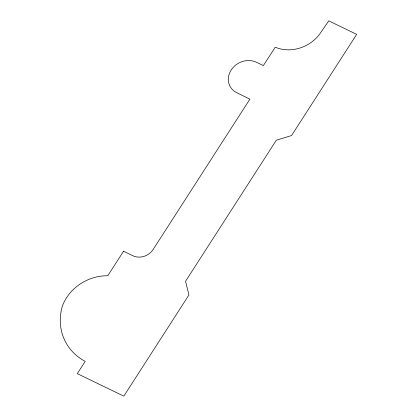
<?xml version="1.0" encoding="UTF-8"?>
<svg xmlns="http://www.w3.org/2000/svg" width="417" height="417" viewBox="0 0 417 417"><rect width="100%" height="100%" fill="white"/><g stroke="black" fill="none" stroke-linecap="round" stroke-linejoin="round"><path stroke-width="0.63" d="M123.541 251.243L107.753 275.773A43.519 38.062 -28.2 0 0 62.357 306.078A58.688 51.327 -28.2 0 0 85.193 361.367L77.301 373.632L123.813 396.15L188.932 294.97L185.555 281.272L276.33 140.232L291.556 135.541L356.676 34.361L328.773 20.85L320.475 32.948A35.08 30.681 -28.2 0 1 275.21 47.194L263.372 65.594L256.538 62.315A18.765 16.414 -28.2 0 0 231.445 69.613A18.765 16.414 -28.2 0 0 236.105 92.376L249.882 99.183L153.138 249.491A15.106 13.208 -28.2 0 1 132.841 255.746L123.541 251.243"/></g></svg>
